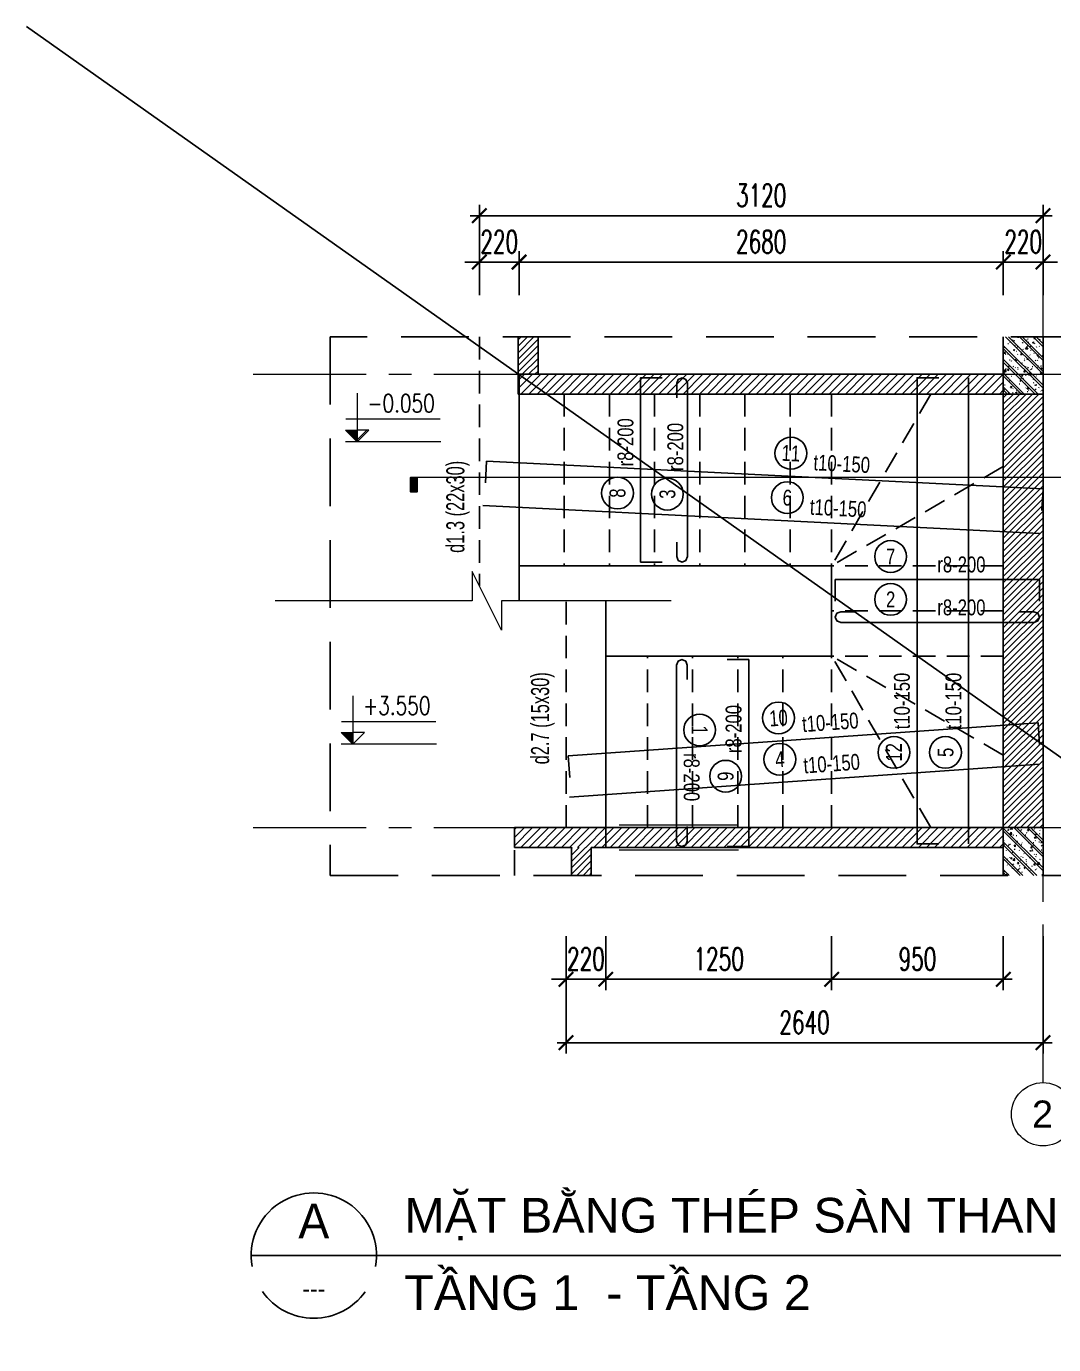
# Model space of a CAD drawing. Header units: millimetres. Extents: x -529861 to -223882, y -171969 to 61504.
# Drawn here: x -472310 to -466624, y -108252 to -100954 of the extents above; entities that cross this region are included whole.
import ezdxf
from ezdxf.enums import TextEntityAlignment as Align

# ---------------------------------------------------------------- set-up
doc = ezdxf.new("R2010")
doc.units = ezdxf.units.MM
doc.header["$LTSCALE"] = 5000
doc.linetypes.add('CENTER', pattern=[2, 1.25, -0.25, 0.25, -0.25])
doc.linetypes.add('HIDDEN', pattern=[0.375, 0.25, -0.125])
doc.layers.get('Defpoints').update_dxf_attribs({"color": 143})
for name, color, linetype, lineweight in [('06- General text', 2, 'Continuous', 25), ('07- Hidden', 8, 'HIDDEN', 15), ('08- Note', 6, 'Continuous', 25), ('A-FLOR', 7, 'Continuous', 9), ('A-WALL-PATT-1', 8, 'Continuous', 5), ('A-WALL-PROJECTION', 7, 'Continuous', 9), ('I-FURN', 9, 'Continuous', 9), ('kata_grid', 8, 'CENTER', 5), ('kata_text', 7, 'Continuous', 30), ('S-COLS-CUT', 1, 'Continuous', 25), ('S-COLS-PROJECTION', 7, 'Continuous', 9), ('S-COLS-PROJECTION-1', 7, 'Continuous', 25), ('S-COLS-PROJECTION-2', 7, 'Continuous', 5), ('S-dims', 8, 'Continuous', 18), ('S-GRID-IDEN', 7, 'Continuous', 9), ('S-hatch', 8, 'Continuous', 5), ('S-TEXT35', 3, 'Continuous', 30)]:
    doc.layers.add(name, color=color, linetype=linetype, lineweight=lineweight)
for name, color, linetype in [('KCS_BORDER', 3, 'Continuous'), ('KCS_HIDDEN', 8, 'HIDDEN'), ('KCS_SOTHEP_CIRCLE', 1, 'Continuous'), ('KCS_SOTHEP_TEXT', 2, 'Continuous'), ('KCS_STEEL_BOTTOM', 4, 'Continuous'), ('KCS_STEEL_TOP', 4, 'HIDDEN'), ('KCS_TEXT', 2, 'Continuous')]:
    doc.layers.add(name, color=color, linetype=linetype)
doc.layers.add('KCS_Plotter', color=11, linetype='Continuous', plot=False)
doc.styles.add('.VnArialH', font='')
doc.styles.add('Arial_1', font='arial.ttf', dxfattribs={"height": 299.9999999999997})
doc.styles.add('Brief text', font='')
doc.styles.add('General text 1', font='')
doc.styles.add('KCS_SMTEXT', font='arial.ttf', dxfattribs={"width": 0.7})
doc.styles.add('VNAVANTH', font='')
doc.styles.add('vnsimpli', font='vnsimli.shx', dxfattribs={"width": 0.65})
doc.styles.get('.VnArialH').set_extended_font_data('.VnArialH')
doc.styles.get('Brief text').set_extended_font_data('.VnHelvetInsH', bold=True)
doc.styles.get('General text 1').set_extended_font_data('.VnAvantH')
doc.styles.get('VNAVANTH').set_extended_font_data('.VnAvantH')
doc.dimstyles.new('KCS_DIM75', dxfattribs={"dimscale": 75, "dimtxt": 2.5, "dimasz": 1.6, "dimexe": 1.2, "dimexo": 0, "dimgap": 1, "dimtad": 1, "dimdec": 0, "dimzin": 0, "dimdsep": 46, "dimtxsty": 'vnsimpli', "dimblk": 'ARCHTICK', "dimcen": 0, "dimdle": 1, "dimclrd": 256, "dimclre": 256, "dimclrt": 2, "dimadec": 0, "dimazin": 0, "dimtfac": 1, "dimtdec": 0, "dimtix": 1, "dimtmove": 2, "dimatfit": 3, "dimfxl": 1, "dimtolj": 1, "dimtzin": 0, "dimarcsym": 0})
pattern_1 = [(49.99999999999999, (-473292.7442574824, -110849.7723176599), (91.09195147578043, -7.969221375646697), [9.525, -104.775]), (355, (-473292.7442574824, -110849.7723176599), (-17.62121374889389, 95.52830400994144), [7.62, -83.82]), (100.451, (-473285.1532574823, -110850.4363176599), (73.47134153026373, 87.55785220494701), [8.095, -89.045]), (46.184, (-473292.7442574824, -110824.3723176599), (135.5397932398846, -21.02127630495661), [14.287, -157.162]), (96.63599999999998, (-473281.4492574823, -110826.1243176599), (118.7016924216401, 123.7141610699371), [12.14299999999999, -133.5679999999999]), (351.184, (-473292.7442574824, -110824.3723176599), (118.7028736306755, 123.7129763922115), [11.43, -125.73]), (21, (-473280.0442574824, -110830.7223176599), (75.80726073371687, -51.132292468168), [9.525, -104.775]), (226, (-473280.0442574824, -110830.7223176599), (85.3288247933864, -46.42365453494118), [7.619999999999995, -83.81999999999991]), (71.45100000000001, (-473273.7272574824, -110834.9833176599), (106.7083722894031, 40.96020986696917), [8.095, -89.045]), (67.5, (-473292.7442574824, -110849.7723176599), (-19.80148593597291, 37.38550253410361), [3.353, -79.45100000000001, 3.353, -81.737, -84.137]), (67.5, (-473292.7442574824, -110849.7723176599), (-19.80148593597291, 37.38550253410361), [-167.894, 3.353, -80.785]), (4.500000000000004, (-473292.7442574824, -110849.7723176599), (35.98545979495621, 48.27319679020222), [3.353, -45.161, 3.353, -77.546, -32.067]), (4.500000000000004, (-473292.7442574824, -110849.7723176599), (35.98545979495621, 48.27319679020222), [-129.413, 3.353, -28.715]), (327.5, (-473321.0652574823, -110849.7723176599), (67.79551250327904, -2.864034639758398), [3.353, -28.397, 3.353, -95.70700000000001, -131.445]), (327.5, (-473321.0652574823, -110849.7723176599), (67.79551250327904, -2.864034639758398), [-130.81, 3.353, -128.092]), (317.5, (-473333.7652574823, -110849.7723176599), (74.06478103264547, 12.71374927337645), [3.353, -37.922, 3.353, -62.433, -93.345]), (317.5, (-473333.7652574823, -110849.7723176599), (74.06478103264547, 12.71374927337645), [-107.061, 3.353, -89.992]), (315, (-473292.7442574824, -110849.7723176599), (38.16608851454391, 38.16608851454391), []), (315, (-473292.7442574824, -110834.2153176599), (38.16608851454391, 38.16608851454391), [])]
pattern_2 = [(45, (-473292.7442574824, -110849.7723176599), (-17.67766952966369, 17.67766952966369), [])]

# ---------------------------------------------------------------- blocks, each defined once
blk = doc.blocks.new('HBH_STR_COLUMN_REC - 220x400mm-1577201-MB CHI TIẾT THANG TẦNG 1')
at = {"layer": 'S-COLS-CUT'}
for p, q in [((-110.0000000000001, -199.9999999999999), (-110.0000000000001, 116.520266634329)), ((109.9999999999998, 116.520266634329), (109.9999999999998, -199.9999999999999)), ((109.9999999999998, -199.9999999999999), (-110.0000000000001, -199.9999999999999))]:
    blk.add_line(p, q, dxfattribs=at)
blk = doc.blocks.new('HBH_STR_COLUMN_REC - 220x400mm-1287819-MB CHI TIẾT THANG TẦNG 1')
at = {"layer": 'S-COLS-CUT'}
for p, q in [((-110.0000000000001, 200), (109.9999999999998, 200)), ((-110.0000000000001, -64.1890831467789), (-110.0000000000001, 200)), ((109.9999999999998, 200), (109.9999999999998, -64.1890831467789))]:
    blk.add_line(p, q, dxfattribs=at)
blk = doc.blocks.new('KE TV - KE TV-871195-MB CHI TIẾT THANG TẦNG 1')
at = {"layer": 'I-FURN'}
for p, q in [((-1145, -300.0000000000022), (-1005.810916853211, -300.0000000000022)), ((-1145, -300.0000000000022), (-1005.810916853211, -300.0000000000022)), ((-1005.810916853211, -300.0000000000022), (-1145, -300.0000000000022))]:
    blk.add_line(p, q, dxfattribs=at)
blk = doc.blocks.new('Grid - CIRCLE 3_5mm-333445-MB CHI TIẾT THANG TẦNG 1')
at = {"layer": 'S-GRID-IDEN'}
blk.add_circle((0, 0), 3.500000000000003, dxfattribs=at)
blk = doc.blocks.new('kata_block_CT')
at = {"layer": 'S-dims', "linetype": 'ByBlock', "ltscale": 1500}
blk.add_hatch(color=256, dxfattribs=at).paths.add_polyline_path([(-1.818989403545856e-12, 1.596954857557193), (-1.612010908635057, 1.596954857557193), (-1.818989403545856e-12, -4.547473508864641e-13)])
h = blk.add_hatch(dxfattribs=at)
h.set_pattern_fill('ANSI31', color=256, scale=1.406250541793835, style=0)
h.set_pattern_definition([(45.00000000000001, (-1.818989403545856e-12, 5.002220859751105e-12), (-3.157122508925225, 3.157122508925225), [])])
h.paths.add_polyline_path([(-1.818989403545856e-12, 1.596954857557193), (-1.818989403545856e-12, -4.547473508864641e-13), (1.612010908922457, 1.596954857557193)])
for p, q in [((-1.592704896860596, 3.140833880479022), (11.46947077315235, 3.140833880479022)), ((11.56125648125999, 5.002220859751105e-12), (-1.638695725139769, 5.002220859751105e-12))]:
    blk.add_line(p, q, dxfattribs=at)
for points in [[(-1.818989403545856e-12, 6.694950748643805), (-1.818989403545856e-12, -4.547473508864641e-13)], [(-1.818989403545856e-12, -4.547473508864641e-13), (-1.612010908635057, 1.596954857557193), (-1.818989403545856e-12, 1.596954857557193)], [(-1.818989403545856e-12, -4.547473508864641e-13), (1.612010908922457, 1.596954857557193), (-1.818989403545856e-12, 1.596954857557193)]]:
    blk.add_lwpolyline(points, dxfattribs=at)
at = {"layer": 'S-dims', "color": 3, "style": 'vnsimpli', "width": 0.75}
blk.add_attdef('CT', (1.409564409344966, 4.068271311703484), '', height=2.5, dxfattribs=at)
blk = doc.blocks.new('_ArchTick')
at = {"color": 0, "linetype": 'ByBlock', "const_width": 0.15}
blk.add_lwpolyline([(-0.5, -0.5), (0.5, 0.5)], dxfattribs=at)
blk = doc.blocks.new('*D1327')
at = {"layer": 'Defpoints', "color": 0, "linetype": 'ByBlock', "ltscale": 1500, "transparency": 16777216}
for p in [(-469322.7442647686, -105990.3773070961), (-469102.7442647686, -105990.3773070961), (-469102.7442647686, -106229.4716810093)]:
    blk.add_point(p, dxfattribs=at)
at = {"layer": 'S-dims', "linetype": 'ByBlock', "lineweight": -2, "ltscale": 1500, "transparency": 16777216}
for p, q in [((-469322.7442647686, -105990.3773070961), (-469322.7442647686, -106289.4716810093)), ((-469102.7442647686, -105990.3773070961), (-469102.7442647686, -106289.4716810093)), ((-469322.7442647686, -106229.4716810093), (-469402.7442647686, -106229.4716810093)), ((-469322.7442647686, -106229.4716810093), (-469102.7442647686, -106229.4716810093)), ((-469102.7442647686, -106229.4716810093), (-469022.7442647686, -106229.4716810093))]:
    blk.add_line(p, q, dxfattribs=at)
at = {"layer": 'S-dims', "linetype": 'ByBlock', "lineweight": -2, "ltscale": 1500, "transparency": 16777216, "xscale": 80, "yscale": 80, "zscale": 80}
blk.add_blockref('_ArchTick', (-469322.7442647686, -106229.4716810093), dxfattribs=at)
at = {"layer": 'S-dims', "linetype": 'ByBlock', "lineweight": -2, "ltscale": 1500, "transparency": 16777216, "xscale": 80, "yscale": 80, "zscale": 80, "rotation": 180}
blk.add_blockref('_ArchTick', (-469102.7442647686, -106229.4716810093), dxfattribs=at)
at = {"layer": 'S-dims', "color": 2, "linetype": 'ByBlock', "ltscale": 1500, "transparency": 16777216, "insert": (-469212.7442647686, -106116.9716810093), "char_height": 125, "attachment_point": 5, "style": 'vnsimpli'}
blk.add_mtext('\\A1;220', dxfattribs=at)
blk = doc.blocks.new('*D1328')
at = {"layer": 'Defpoints', "color": 0, "linetype": 'ByBlock', "ltscale": 1500, "transparency": 16777216}
for p in [(-469102.7442647686, -105990.3773070961), (-467852.7442647686, -105990.3773070961), (-467852.7442647686, -106229.4716810093)]:
    blk.add_point(p, dxfattribs=at)
at = {"layer": 'S-dims', "linetype": 'ByBlock', "lineweight": -2, "ltscale": 1500, "transparency": 16777216}
for p, q in [((-469102.7442647686, -105990.3773070961), (-469102.7442647686, -106289.4716810093)), ((-467852.7442647686, -105990.3773070961), (-467852.7442647686, -106289.4716810093)), ((-469152.7442647686, -106229.4716810093), (-467802.7442647686, -106229.4716810093))]:
    blk.add_line(p, q, dxfattribs=at)
at = {"layer": 'S-dims', "linetype": 'ByBlock', "lineweight": -2, "ltscale": 1500, "transparency": 16777216, "xscale": 80, "yscale": 80, "zscale": 80, "rotation": 180}
blk.add_blockref('_ArchTick', (-469102.7442647686, -106229.4716810093), dxfattribs=at)
at = {"layer": 'S-dims', "linetype": 'ByBlock', "lineweight": -2, "ltscale": 1500, "transparency": 16777216, "xscale": 80, "yscale": 80, "zscale": 80}
blk.add_blockref('_ArchTick', (-467852.7442647686, -106229.4716810093), dxfattribs=at)
at = {"layer": 'S-dims', "color": 2, "linetype": 'ByBlock', "ltscale": 1500, "transparency": 16777216, "insert": (-468477.7442647686, -106116.9716810093), "char_height": 125, "attachment_point": 5, "style": 'vnsimpli'}
blk.add_mtext('\\A1;1250', dxfattribs=at)
blk = doc.blocks.new('*D1329')
at = {"layer": 'Defpoints', "color": 0, "linetype": 'ByBlock', "ltscale": 1500, "transparency": 16777216}
for p in [(-467852.7442647686, -105990.3773070961), (-466902.7442647684, -105990.3773070961), (-466902.7442647684, -106229.4716810093)]:
    blk.add_point(p, dxfattribs=at)
at = {"layer": 'S-dims', "linetype": 'ByBlock', "lineweight": -2, "ltscale": 1500, "transparency": 16777216}
for p, q in [((-467852.7442647686, -105990.3773070961), (-467852.7442647686, -106289.4716810093)), ((-466902.7442647684, -105990.3773070961), (-466902.7442647684, -106289.4716810093)), ((-467902.7442647686, -106229.4716810093), (-466852.7442647684, -106229.4716810093))]:
    blk.add_line(p, q, dxfattribs=at)
at = {"layer": 'S-dims', "linetype": 'ByBlock', "lineweight": -2, "ltscale": 1500, "transparency": 16777216, "xscale": 80, "yscale": 80, "zscale": 80, "rotation": 180}
blk.add_blockref('_ArchTick', (-467852.7442647686, -106229.4716810093), dxfattribs=at)
at = {"layer": 'S-dims', "linetype": 'ByBlock', "lineweight": -2, "ltscale": 1500, "transparency": 16777216, "xscale": 80, "yscale": 80, "zscale": 80}
blk.add_blockref('_ArchTick', (-466902.7442647684, -106229.4716810093), dxfattribs=at)
at = {"layer": 'S-dims', "color": 2, "linetype": 'ByBlock', "ltscale": 1500, "transparency": 16777216, "insert": (-467377.7442647684, -106116.9716810093), "char_height": 125, "attachment_point": 5, "style": 'vnsimpli'}
blk.add_mtext('\\A1;950', dxfattribs=at)
blk = doc.blocks.new('*D1330')
at = {"layer": 'Defpoints', "color": 0, "linetype": 'ByBlock', "ltscale": 1500, "transparency": 16777216}
for p in [(-469322.7442647686, -105990.3773070961), (-466682.7442647683, -105990.3773070961), (-469322.7442647686, -106580.4837858085)]:
    blk.add_point(p, dxfattribs=at)
at = {"layer": 'S-dims', "linetype": 'ByBlock', "lineweight": -2, "ltscale": 1500, "transparency": 16777216}
for p, q in [((-469322.7442647686, -105990.3773070961), (-469322.7442647686, -106640.4837858085)), ((-466682.7442647683, -105990.3773070961), (-466682.7442647683, -106640.4837858085)), ((-466632.7442647683, -106580.4837858085), (-469372.7442647686, -106580.4837858085))]:
    blk.add_line(p, q, dxfattribs=at)
at = {"layer": 'S-dims', "linetype": 'ByBlock', "lineweight": -2, "ltscale": 1500, "transparency": 16777216, "xscale": 80, "yscale": 80, "zscale": 80, "rotation": 180}
blk.add_blockref('_ArchTick', (-469322.7442647686, -106580.4837858085), dxfattribs=at)
at = {"layer": 'S-dims', "linetype": 'ByBlock', "lineweight": -2, "ltscale": 1500, "transparency": 16777216, "xscale": 80, "yscale": 80, "zscale": 80}
blk.add_blockref('_ArchTick', (-466682.7442647683, -106580.4837858085), dxfattribs=at)
at = {"layer": 'S-dims', "color": 2, "linetype": 'ByBlock', "ltscale": 1500, "transparency": 16777216, "insert": (-468002.7442647684, -106467.9837858085), "char_height": 125, "attachment_point": 5, "style": 'vnsimpli'}
blk.add_mtext('\\A1;2640', dxfattribs=at)
blk = doc.blocks.new('*D1331')
at = {"layer": 'Defpoints', "color": 0, "linetype": 'ByBlock', "ltscale": 1500, "transparency": 16777216}
for p in [(-469582.7442647686, -102258.973542521), (-469802.7442647686, -102442.254448815), (-469582.7442647686, -102442.254448815)]:
    blk.add_point(p, dxfattribs=at)
at = {"layer": 'S-dims', "linetype": 'ByBlock', "lineweight": -2, "ltscale": 1500, "transparency": 16777216}
for p, q in [((-469802.7442647686, -102442.254448815), (-469802.7442647686, -102198.973542521)), ((-469582.7442647686, -102442.254448815), (-469582.7442647686, -102198.973542521)), ((-469802.7442647686, -102258.973542521), (-469882.7442647686, -102258.973542521)), ((-469802.7442647686, -102258.973542521), (-469582.7442647686, -102258.973542521)), ((-469582.7442647686, -102258.973542521), (-469502.7442647686, -102258.973542521))]:
    blk.add_line(p, q, dxfattribs=at)
at = {"layer": 'S-dims', "linetype": 'ByBlock', "lineweight": -2, "ltscale": 1500, "transparency": 16777216, "xscale": 80, "yscale": 80, "zscale": 80}
blk.add_blockref('_ArchTick', (-469802.7442647686, -102258.973542521), dxfattribs=at)
at = {"layer": 'S-dims', "linetype": 'ByBlock', "lineweight": -2, "ltscale": 1500, "transparency": 16777216, "xscale": 80, "yscale": 80, "zscale": 80, "rotation": 180}
blk.add_blockref('_ArchTick', (-469582.7442647686, -102258.973542521), dxfattribs=at)
at = {"layer": 'S-dims', "color": 2, "linetype": 'ByBlock', "ltscale": 1500, "transparency": 16777216, "insert": (-469692.7442647686, -102146.473542521), "char_height": 125, "attachment_point": 5, "style": 'vnsimpli'}
blk.add_mtext('\\A1;220', dxfattribs=at)
blk = doc.blocks.new('*D1332')
at = {"layer": 'Defpoints', "color": 0, "linetype": 'ByBlock', "ltscale": 1500, "transparency": 16777216}
for p in [(-466902.7442647683, -102258.973542521), (-469582.7442647686, -102442.254448815), (-466902.7442647683, -102442.254448815)]:
    blk.add_point(p, dxfattribs=at)
at = {"layer": 'S-dims', "linetype": 'ByBlock', "lineweight": -2, "ltscale": 1500, "transparency": 16777216}
for p, q in [((-469582.7442647686, -102442.254448815), (-469582.7442647686, -102198.973542521)), ((-466902.7442647683, -102442.254448815), (-466902.7442647683, -102198.973542521)), ((-469632.7442647686, -102258.973542521), (-466852.7442647683, -102258.973542521))]:
    blk.add_line(p, q, dxfattribs=at)
at = {"layer": 'S-dims', "linetype": 'ByBlock', "lineweight": -2, "ltscale": 1500, "transparency": 16777216, "xscale": 80, "yscale": 80, "zscale": 80, "rotation": 180}
blk.add_blockref('_ArchTick', (-469582.7442647686, -102258.973542521), dxfattribs=at)
at = {"layer": 'S-dims', "linetype": 'ByBlock', "lineweight": -2, "ltscale": 1500, "transparency": 16777216, "xscale": 80, "yscale": 80, "zscale": 80}
blk.add_blockref('_ArchTick', (-466902.7442647683, -102258.973542521), dxfattribs=at)
at = {"layer": 'S-dims', "color": 2, "linetype": 'ByBlock', "ltscale": 1500, "transparency": 16777216, "insert": (-468242.7442647684, -102146.473542521), "char_height": 125, "attachment_point": 5, "style": 'vnsimpli'}
blk.add_mtext('\\A1;2680', dxfattribs=at)
blk = doc.blocks.new('*D1333')
at = {"layer": 'Defpoints', "color": 0, "linetype": 'ByBlock', "ltscale": 1500, "transparency": 16777216}
for p in [(-466682.7442647686, -102258.973542521), (-466902.7442647683, -102442.254448815), (-466682.7442647686, -102442.254448815)]:
    blk.add_point(p, dxfattribs=at)
at = {"layer": 'S-dims', "linetype": 'ByBlock', "lineweight": -2, "ltscale": 1500, "transparency": 16777216}
for p, q in [((-466902.7442647683, -102442.254448815), (-466902.7442647683, -102198.973542521)), ((-466682.7442647686, -102442.254448815), (-466682.7442647686, -102198.973542521)), ((-466902.7442647683, -102258.973542521), (-466982.7442647683, -102258.973542521)), ((-466902.7442647683, -102258.973542521), (-466682.7442647686, -102258.973542521)), ((-466682.7442647686, -102258.973542521), (-466602.7442647686, -102258.973542521))]:
    blk.add_line(p, q, dxfattribs=at)
at = {"layer": 'S-dims', "linetype": 'ByBlock', "lineweight": -2, "ltscale": 1500, "transparency": 16777216, "xscale": 80, "yscale": 80, "zscale": 80}
blk.add_blockref('_ArchTick', (-466902.7442647683, -102258.973542521), dxfattribs=at)
at = {"layer": 'S-dims', "linetype": 'ByBlock', "lineweight": -2, "ltscale": 1500, "transparency": 16777216, "xscale": 80, "yscale": 80, "zscale": 80, "rotation": 180}
blk.add_blockref('_ArchTick', (-466682.7442647686, -102258.973542521), dxfattribs=at)
at = {"layer": 'S-dims', "color": 2, "linetype": 'ByBlock', "ltscale": 1500, "transparency": 16777216, "insert": (-466792.7442647684, -102146.473542521), "char_height": 125, "attachment_point": 5, "style": 'vnsimpli'}
blk.add_mtext('\\A1;220', dxfattribs=at)
blk = doc.blocks.new('*D1334')
at = {"layer": 'Defpoints', "color": 0, "linetype": 'ByBlock', "ltscale": 1500, "transparency": 16777216}
for p in [(-469802.7442647686, -102002.2706167119), (-469802.7442647686, -102442.254448815), (-466682.7442647683, -102442.254448815)]:
    blk.add_point(p, dxfattribs=at)
at = {"layer": 'S-dims', "linetype": 'ByBlock', "lineweight": -2, "ltscale": 1500, "transparency": 16777216}
for p, q in [((-469802.7442647686, -102442.254448815), (-469802.7442647686, -101942.2706167119)), ((-466682.7442647683, -102442.254448815), (-466682.7442647683, -101942.2706167119)), ((-466632.7442647683, -102002.2706167119), (-469852.7442647686, -102002.2706167119))]:
    blk.add_line(p, q, dxfattribs=at)
at = {"layer": 'S-dims', "linetype": 'ByBlock', "lineweight": -2, "ltscale": 1500, "transparency": 16777216, "xscale": 80, "yscale": 80, "zscale": 80, "rotation": 180}
blk.add_blockref('_ArchTick', (-469802.7442647686, -102002.2706167119), dxfattribs=at)
at = {"layer": 'S-dims', "linetype": 'ByBlock', "lineweight": -2, "ltscale": 1500, "transparency": 16777216, "xscale": 80, "yscale": 80, "zscale": 80}
blk.add_blockref('_ArchTick', (-466682.7442647683, -102002.2706167119), dxfattribs=at)
at = {"layer": 'S-dims', "color": 2, "linetype": 'ByBlock', "ltscale": 1500, "transparency": 16777216, "insert": (-468242.7442647684, -101889.7706167119), "char_height": 125, "attachment_point": 5, "style": 'vnsimpli'}
blk.add_mtext('\\A1;3120', dxfattribs=at)
blk = doc.blocks.new('*U1335')
blk.add_line((1.00364818687926, 0.0041041847255062), (135.108854791882, -1.969850392908226e-12))
for major_axis, ratio, start_param, end_param in [((9.036144578272506, 0.003305663733417841), 0.9999999985452653, -0.1766373959880079, 3.316766794115412), ((-9.036143618278757, 0.005317582842727809), 0.9999999985453222, 0.6128268266196271, 2.529211183375953)]:
    blk.add_ellipse((10.0397933595124, 0.003672959700233425), major_axis=major_axis, ratio=ratio, start_param=start_param, end_param=end_param)
at = {"layer": 'S-TEXT35', "style": 'VNAVANTH'}
for tag, p in [('VIET_NAME', (21.6372146121098, 3.328628873367961)), ('ENGLISH_NAME', (21.6372146121098, -7.828627578268879))]:
    blk.add_attdef(tag, p, '', height=5, dxfattribs=at)
for tag, height, p in [('VIEW-NUMBER', 5, (10.04016064258418, 1.499999999999151)), ('SHEET_NUMBER', 2.5, (10.03648768282664, -5.000000000000849))]:
    blk.add_attdef(tag, text='', height=height, dxfattribs=at).set_placement(p, align=Align.CENTER)
blk = doc.blocks.new('*U1360')
at = {"layer": '08- Note'}
h = blk.add_hatch(color=256, dxfattribs=at)
h.paths.add_polyline_path([(2.069255059081114e-10, -8.485281374530594), (-4.242640686907175, -4.242640687397182, 0.1989123673796904), (2.145237846840671e-10, -6.000000000290134, 0.1989123673796165), (4.242640687342043, -4.242640687415355)])
h.paths.add_polyline_path([(-8.48528137403094, -2.546739777511745e-10), (-5.999999999780816, -2.599985197726982e-10, 0.1989123673800045), (-4.242640686907744, -4.242640687397182)])
h.paths.add_polyline_path([(4.242640687342043, -4.242640687415355, 0.1989123673800453), (6.000000000235565, -2.856983012910232e-10), (8.48528137448455, -2.921597116897628e-10)])
blk.add_hatch(color=256, dxfattribs=at).paths.add_polyline_path([(143.7938012614756, -2.90776294093187e-10), (144.8674255532544, -2.907743378140759e-10), (144.8674255532544, -2.400000000322201), (143.7938012614755, -2.400000000322203)])
at = {"ltscale": 500}
blk.add_line((6.000000000240113, -2.182677956673897e-10), (144.8674255532544, -2.180147616722425e-10), dxfattribs=at)
at = {"layer": '08- Note'}
blk.add_line((-6.000000000021828, 0), (6.000000000021828, 0), dxfattribs=at)
blk.add_lwpolyline([(-5.999999999780816, -2.599985197726982e-10), (-8.485281374030372, -2.546739777511745e-10), (2.069255059081114e-10, -8.48528137453173), (8.485281374485119, -2.910228433125466e-10), (6.000000000235565, -2.856983012910232e-10)], dxfattribs=at)
blk.add_lwpolyline([(143.7938012614756, -2.90776294093187e-10), (144.8674255532544, -2.907743378140759e-10), (144.8674255532544, -2.400000000322201), (143.7938012614755, -2.400000000322203)], close=True, dxfattribs=at)
blk.add_circle((0, 0), 6.000000000008123, dxfattribs=at)
at = {"layer": '06- General text', "style": 'Brief text', "width": 0.8}
blk.add_attdef('VIEW-NUMBER', text='', height=4, dxfattribs=at).set_placement((0, 0), align=Align.BOTTOM_CENTER)
at = {"layer": '06- General text', "style": 'General text 1', "width": 0.8}
blk.add_attdef('SHEET-NUMBER', text='', height=2.5, dxfattribs=at).set_placement((0, -0.8735977943960904), align=Align.TOP_CENTER)

msp = doc.modelspace()

# ---------------------------------------------------------------- hatches: boundary and pattern name
at = {"layer": 'A-WALL-PATT-1'}
h = msp.add_hatch(dxfattribs=at)
h.set_pattern_fill('FP_2', color=256, style=0, pattern_type=2)
h.set_pattern_definition(pattern_2)
h.paths.add_polyline_path([(-469477.7442647686, -102879.7724377525), (-469477.7442647686, -102673.2521711182), (-469587.7442647686, -102673.2521711182), (-469587.7442647686, -102879.7724377525)])
h = msp.add_hatch(dxfattribs=at)
h.set_pattern_fill('FP_2', color=256, style=0, pattern_type=2)
h.set_pattern_definition(pattern_2)
h.paths.add_polyline_path([(-466682.7442647686, -105389.7724377525), (-466682.7442647686, -102989.7724377525), (-466902.7442647685, -102989.7724377526), (-466902.7442647683, -105389.7724377526)])
h = msp.add_hatch(dxfattribs=at)
h.set_pattern_fill('FP_2', color=256, style=0, pattern_type=2)
h.set_pattern_definition(pattern_2)
h.paths.add_polyline_path([(-469189.7671104859, -105653.9615208993), (-469183.0811719942, -105653.9615208993), (-469183.0811719942, -105499.7724377525), (-469293.0811719942, -105499.7724377525), (-469293.0811719942, -105653.9615208993)])
at = {"layer": 'S-COLS-PROJECTION-2'}
h = msp.add_hatch(dxfattribs=at)
h.set_pattern_fill('FP_1', color=256, style=0, pattern_type=2)
h.set_pattern_definition(pattern_1)
h.paths.add_polyline_path([(-466682.7442647683, -102989.7724377525), (-466682.7442647683, -102673.2521711182), (-466902.7442647683, -102673.2521711182), (-466902.7442647683, -102989.7724377525)])
h = msp.add_hatch(dxfattribs=at)
h.set_pattern_fill('FP_1', color=256, style=0, pattern_type=2)
h.set_pattern_definition(pattern_1)
h.paths.add_polyline_path([(-466847.0686315097, -105653.9615208993), (-466682.7442647683, -105653.9615208993), (-466682.7442647683, -105389.7724377525), (-466902.7442647683, -105389.7724377525), (-466902.7442647683, -105653.9615208993), (-466854.6607633177, -105653.9615208993)])
at = {"layer": 'S-hatch', "linetype": 'ByBlock', "ltscale": 1500, "transparency": 33554687}
h = msp.add_hatch(dxfattribs=at)
h.set_pattern_fill('ANSI31', color=256, scale=10)
h.set_pattern_definition([(45, (0, 27713.17458381108), (-22.45064030267288, 22.45064030267288), [])])
h.paths.add_polyline_path([(-466902.7442647686, -102879.7724377526), (-469587.7442647686, -102879.7724377526), (-469587.7442647686, -102989.7724377526), (-466902.7442647686, -102989.7724377526)])
h = msp.add_hatch(dxfattribs=at)
h.set_pattern_fill('ANSI31', color=256, scale=10)
h.set_pattern_definition([(45, (0, 25203.17458381108), (-22.45064030267288, 22.45064030267288), [])])
h.paths.add_polyline_path([(-466902.7442647686, -105389.7724377526), (-469608.0811719942, -105389.7724377526), (-469608.0811719942, -105499.7724377525), (-466902.7442647686, -105499.7724377526)])

# ---------------------------------------------------------------- linework, layer by layer
at = {"layer": 'A-FLOR', "linetype": 'ByBlock', "ltscale": 1500}
for p, q in [((-469582.7442647686, -103939.7724377526), (-467852.7442647686, -103939.7724377526)), ((-467852.7442647686, -103939.7724377526), (-467852.7442647686, -104439.7724377525)), ((-467852.7442647686, -104439.7724377525), (-469102.7442647686, -104439.7724377525))]:
    msp.add_line(p, q, dxfattribs=at)
msp.add_lwpolyline([(-468741.1978716116, -104134.0380583438), (-469680.0288233653, -104134.0380583438), (-469680.0288233653, -104295.95916917), (-469841.9499341915, -103972.1169475176), (-469841.9499341915, -104134.0380583438), (-470932.7913866303, -104134.0380583438)], dxfattribs=at)
at = {"layer": 'A-WALL-PROJECTION'}
for p, q in [((-469028.0811719942, -105374.7724377525), (-468368.0811719942, -105374.7724377525)), ((-468368.0811719942, -105514.7724377525), (-469028.0811719942, -105514.7724377525))]:
    msp.add_line(p, q, dxfattribs=at)
at = {"layer": 'kata_grid', "ltscale": 0.1}
for p, q in [((-466682.7442647683, -106801.48862345), (-466682.7442647683, -102442.7778601144)), ((-471053.8881873147, -102879.7724377525), (-465590.7973422756, -102879.7724377526)), ((-471053.8881873147, -105389.7724377525), (-465590.7973422756, -105389.7724377526))]:
    msp.add_line(p, q, dxfattribs=at)
at = {"layer": 'KCS_BORDER', "linetype": 'ByBlock', "ltscale": 1500}
for p, q in [((-469587.7442647686, -102989.7724377525), (-469587.7442647686, -102673.2521711182)), ((-469477.7442647686, -102673.2521711182), (-469477.7442647686, -102879.7724377525)), ((-469587.7442647686, -102989.7724377525), (-466682.7442647686, -102989.7724377526)), ((-469582.7442647686, -102989.7724377525), (-469582.7442647686, -103939.7724377526)), ((-466682.7442647683, -105389.7724377526), (-466682.7442647683, -102989.7724377526)), ((-469582.7442647686, -103939.7724377526), (-469582.7442647686, -104134.0380583438)), ((-469102.7442647685, -104439.7724377526), (-469102.7442647685, -104134.0380583438)), ((-469608.0811719942, -105389.7724377525), (-469608.0811719942, -105499.7724377525)), ((-469073.0811719942, -105389.7724377525), (-469608.0811719942, -105389.7724377525)), ((-466902.7442647686, -105389.7724377526), (-469102.7442647686, -105389.7724377526)), ((-469293.0811719942, -105499.7724377525), (-469608.0811719942, -105499.7724377525)), ((-469293.0811719942, -105653.9615208993), (-469293.0811719942, -105499.7724377525)), ((-469183.0811719942, -105499.7724377525), (-469183.0811719942, -105653.9615208993)), ((-469073.0811719942, -105499.7724377525), (-469183.0811719942, -105499.7724377525))]:
    msp.add_line(p, q, dxfattribs=at)
msp.add_lwpolyline([(-469582.7442647686, -102989.7724377525), (-469582.7442647685, -102879.7724377526), (-466902.7442647686, -102879.7724377526), (-466902.7442647686, -102989.7724377526), (-466902.7442647683, -102989.7724377526), (-466902.7442647684, -105389.7724377526), (-466902.7442647686, -105389.7724377526), (-466902.7442647686, -105499.7724377526), (-469102.7442647686, -105499.7724377526), (-469102.7442647686, -105389.7724377525), (-469102.7442647685, -104439.7724377526), (-467852.7442647686, -104439.7724377525), (-467852.7442647686, -103939.7724377526), (-469582.7442647686, -103939.7724377526)], dxfattribs=at)
at = {"layer": 'KCS_HIDDEN', "ltscale": 0.1}
for p, q in [((-469802.7442647686, -102673.2521711182), (-469802.7442647686, -104050.5282863635)), ((-469332.7442647686, -102989.7724377525), (-469332.7442647686, -103939.7724377526)), ((-469082.7442647686, -102989.7724377525), (-469082.7442647686, -103939.7724377526)), ((-468832.7442647686, -102989.7724377525), (-468832.7442647686, -103939.7724377526)), ((-468582.7442647686, -102989.7724377525), (-468582.7442647686, -103939.7724377526)), ((-468332.7442647685, -102989.7724377525), (-468332.7442647685, -103939.7724377526)), ((-468082.7442647686, -102989.7724377525), (-468082.7442647686, -103939.7724377525)), ((-467304.2615090384, -102989.7724377526), (-467852.7442647686, -103939.7724377526)), ((-467852.7442647686, -102989.7724377525), (-467852.7442647686, -103939.7724377526)), ((-466902.7442647686, -103391.2896820224), (-467852.7442647686, -103939.7724377526)), ((-466902.7442647686, -103939.7724377526), (-467852.7442647686, -103939.7724377526)), ((-469322.7442647686, -105389.7724377525), (-469322.7442647686, -104134.0380583438)), ((-466902.7442647686, -104189.7724377526), (-467852.7442647686, -104189.7724377526)), ((-468872.7442647686, -105389.7724377525), (-468872.7442647686, -104439.7724377525)), ((-468622.7442647686, -105389.7724377525), (-468622.7442647686, -104439.7724377525)), ((-468372.7442647686, -105389.7724377525), (-468372.7442647686, -104439.7724377525)), ((-468122.7442647686, -105389.7724377525), (-468122.7442647686, -104439.7724377525)), ((-467852.7442647686, -105389.7724377525), (-467852.7442647686, -104439.7724377525)), ((-467304.2615090384, -105389.7724377526), (-467852.7442647686, -104439.7724377526)), ((-466902.7442647686, -104988.2551934827), (-467852.7442647686, -104439.7724377526)), ((-466902.7442647686, -104439.7724377526), (-467852.7442647686, -104439.7724377525))]:
    msp.add_line(p, q, dxfattribs=at)
at = {"layer": 'KCS_HIDDEN', "ltscale": 0.3}
msp.add_lwpolyline([(-470627.4732289882, -105653.9615208993), (-466485.4962580792, -105653.9615208993), (-466485.4962580792, -102673.2521711182), (-470627.4732289882, -102673.2521711182)], close=True, dxfattribs=at)
at = {"layer": 'KCS_Plotter', "linetype": 'ByBlock', "ltscale": 1500}
msp.add_line((-472309.8424399405, -100954.1645892626), (-451706.4799399405, -115523.6847344618), dxfattribs=at)
at = {"layer": 'KCS_SOTHEP_CIRCLE', "linetype": 'ByBlock', "ltscale": 1500}
for centre in [(-468078.351984849, -103317.0883096114), (-469038.1155396648, -103537.7724377529), (-468762.0568613476, -103543.5581810843), (-468098.255044351, -103563.0610756583), (-467526.2296900667, -103889.0301812576), (-467526.2296900657, -104126.5139224969), (-468146.9967674521, -104782.7540662677), (-468583.523045088, -104849.2724377529), (-468139.442678193, -105011.4874666141), (-467508.1147803988, -104973.1356883872), (-467222.7263554435, -104973.1356883872), (-468439.523045088, -105105.2724377529)]:
    msp.add_circle(centre, 88, dxfattribs=at)
at = {"layer": 'KCS_STEEL_BOTTOM', "linetype": 'ByBlock', "ltscale": 1500}
for points in [[(-468710.1726926643, -103010.2261204751), (-468710.1726926643, -102930.2261204751), (-468701.5667074063, -102908.7938078787), (-468680.4039750217, -102899.7724377525), (-468659.1890696712, -102908.557532402), (-468650.4039750217, -102929.7724377525), (-468650.4039750218, -103889.7724377526), (-468659.1890696713, -103910.9873431031), (-468680.4039750218, -103919.7724377526), (-468701.5667074063, -103910.7510676264), (-468710.1726926644, -103889.31875503), (-468710.1726926644, -103809.31875503)], [(-467094.7263554439, -105479.7724377526), (-467094.7263554439, -102899.7724377526)], [(-469782.7690383479, -103607.2984158855), (-466702.7194911892, -103760.7445098484)], [(-467722.290582046, -104194.7452048539), (-467802.290582046, -104194.7452048539), (-467823.7228946424, -104203.3511901119), (-467832.7442647686, -104224.5139224964), (-467823.9591701191, -104245.728827847), (-467802.7442647686, -104254.5139224964), (-466732.7442647683, -104254.5139224964), (-466711.5293594178, -104245.728827847), (-466702.7442647683, -104224.5139224964), (-466711.7656348945, -104203.3511901119), (-466733.1979474908, -104194.7452048539), (-466813.1979474908, -104194.7452048539)], [(-468651.754327445, -104570.2261204751), (-468651.754327445, -104490.2261204751), (-468660.3603127031, -104468.7938078787), (-468681.5230450876, -104459.7724377525), (-468702.7379504381, -104468.557532402), (-468711.5230450876, -104489.7724377525), (-468711.5230450876, -105464.7724377525), (-468702.7379504381, -105485.9873431031), (-468681.5230450876, -105494.7724377525), (-468660.3603127031, -105485.7510676264), (-468651.754327445, -105464.31875503), (-468651.754327445, -105384.31875503)], [(-469302.793944918, -105221.9571596583), (-466702.6945846191, -105038.3491348975)]]:
    msp.add_lwpolyline(points, dxfattribs=at)
at = {"layer": 'KCS_STEEL_TOP', "linetype": 'ByBlock', "ltscale": 1500}
for points in [[(-468790.1155396648, -102899.7724377529), (-468910.1155396648, -102899.7724377529), (-468910.1155396648, -103919.7724377529), (-468790.1155396648, -103919.7724377529)], [(-467260.1147803988, -105479.772437753), (-467380.1147803988, -105479.7724377529), (-467380.1147803978, -102899.7724377529), (-467260.1147803978, -102899.772437753)], [(-469768.8368966968, -103481.1770083629), (-469762.8659788463, -103361.325649839), (-466682.8164316877, -103514.7717438018), (-466688.7873495382, -103634.6231023257)], [(-467832.744264769, -104137.0301812576), (-467832.744264769, -104017.0301812576), (-466702.744264768, -104017.0301812576), (-466702.744264768, -104137.0301812576)], [(-468431.523045088, -104459.7724377529), (-468311.523045088, -104459.7724377529), (-468311.523045088, -105494.7724377529), (-468431.523045088, -105494.7724377529)], [(-469301.8951906969, -105112.9256784156), (-469310.3480341775, -104993.2237593119), (-466710.2486738787, -104809.6157345515), (-466701.795830398, -104929.3176536551)]]:
    msp.add_lwpolyline(points, dxfattribs=at)
at = {"layer": 'S-COLS-CUT'}
for p, q in [((-466902.7442647683, -102673.2521711182), (-466902.7442647683, -102989.7724377526)), ((-466682.7442647683, -102989.7724377526), (-466682.7442647683, -102673.2521711182)), ((-466682.7442647683, -105653.9615208993), (-466682.7442647683, -105389.7724377526)), ((-466902.7442647683, -105514.7724377526), (-466902.7442647683, -105653.9615208993))]:
    msp.add_line(p, q, dxfattribs=at)
at = {"layer": 'S-COLS-PROJECTION'}
for p, q in [((-466902.7442647683, -102989.7724377526), (-466682.7442647683, -102989.7724377526)), ((-466902.7442647683, -105389.7724377526), (-466902.7442647683, -105514.7724377526)), ((-466682.7442647683, -105389.7724377526), (-466902.7442647683, -105389.7724377526))]:
    msp.add_line(p, q, dxfattribs=at)

# ---------------------------------------------------------------- block references
ref = msp.add_blockref('*U1335', (-471104.4815137434, -107759.2645797869), dxfattribs=dict(xscale=38.40000000000001, yscale=38.40000000000001, zscale=38.40000000000001))
ref.add_attrib('SHEET_NUMBER', '---', dxfattribs={"layer": 'S-TEXT35', "height": 96, "style": 'VNAVANTH'}).set_placement((-470718.9393450688, -107989.6645797869), align=Align.CENTER)
ref.add_attrib('ENGLISH_NAME', 'tÇng 1  - tÇng 2', (-470218.1971763943, -108059.8838787944), dxfattribs={"layer": 'S-TEXT35', "height": 192, "style": '.VnArialH'})
ref.add_attrib('VIET_NAME', 'MÆt b»ng thÐp sµn thang bé', (-470218.1971763944, -107631.445231049), dxfattribs={"layer": 'S-TEXT35', "height": 192, "style": '.VnArialH'})
ref.add_attrib('VIEW-NUMBER', 'a', dxfattribs={"layer": 'S-TEXT35', "height": 192, "style": 'VNAVANTH'}).set_placement((-470718.9393450688, -107663.2645797869), align=Align.CENTER)
at = {"layer": '07- Hidden'}
ref = msp.add_blockref('*U1360', (-465354.4549262885, -103451.1630875444), dxfattribs=dict(at, xscale=-33.33333333333333, yscale=33.33333333333333, zscale=33.33333333333333))
ref.add_attrib('VIEW-NUMBER', '1', dxfattribs={"layer": '06- General text', "height": 133.3333333333333, "style": 'Brief text', "width": 0.8}).set_placement((-465354.4549262885, -103451.1630875444), align=Align.BOTTOM_CENTER)
ref.add_attrib('SHEET-NUMBER', '----', dxfattribs={"layer": '06- General text', "height": 83.33333333333331, "style": 'General text 1', "width": 0.8}).set_placement((-465354.4549262885, -103480.2830140242), align=Align.TOP_CENTER)
at = {"layer": 'I-FURN', "rotation": 269.9999999999997}
msp.add_blockref('KE TV - KE TV-871195-MB CHI TIẾT THANG TẦNG 1', (-469308.0811719942, -106659.7724377525), dxfattribs=at)
at = {"layer": 'kata_text', "linetype": 'ByBlock', "ltscale": 1500}
ref = msp.add_blockref('kata_block_CT', (-470478.6215258698, -103253.2717601988), dxfattribs=dict(at, xscale=40, yscale=40, zscale=40))
ref.add_attrib('CT', '-0.050', (-470422.2389494959, -103090.5409077306), dxfattribs={"layer": '0', "color": 3, "height": 100, "style": 'vnsimpli', "width": 0.75})
ref = msp.add_blockref('kata_block_CT', (-470502.2965258562, -104927.3702396146), dxfattribs=dict(at, xscale=40, yscale=40, zscale=40))
ref.add_attrib('CT', '+3.550', (-470445.9139494823, -104764.6393871464), dxfattribs={"layer": '0', "color": 3, "height": 100, "style": 'vnsimpli', "width": 0.75})
at = {"layer": 'S-COLS-PROJECTION-1'}
for name, p in [('HBH_STR_COLUMN_REC - 220x400mm-1577201-MB CHI TIẾT THANG TẦNG 1', (-466792.7442647683, -102789.7724377526)), ('HBH_STR_COLUMN_REC - 220x400mm-1287819-MB CHI TIẾT THANG TẦNG 1', (-466792.7442647683, -105589.7724377526))]:
    msp.add_blockref(name, p, dxfattribs=at)
at = {"layer": 'S-GRID-IDEN', "xscale": 49.99999999999998, "yscale": 49.99999999999998, "zscale": 49.99999999999998}
msp.add_blockref('Grid - CIRCLE 3_5mm-333445-MB CHI TIẾT THANG TẦNG 1', (-466682.7442647683, -106976.48862345), dxfattribs=at)

# ---------------------------------------------------------------- texts
at = {"layer": 'KCS_SOTHEP_TEXT', "linetype": 'ByBlock', "ltscale": 1500, "style": 'KCS_SMTEXT', "width": 0.75}
for s, rotation, p in [('11', 357.1479190263678, (-468078.351984849, -103317.0883096114)), ('8', 90, (-469038.1155396648, -103537.7724377529)), ('3', 90, (-468762.0568613476, -103543.5581810843)), ('6', 357.147919026367, (-468098.255044351, -103563.0610756583)), ('10', 4.039280557909766, (-468146.9967674521, -104782.7540662677)), ('1', 269.9999999999998, (-468583.523045088, -104849.2724377529)), ('12', 89.99999999997786, (-467508.1147803988, -104973.1356883872)), ('4', 4.039280557918383, (-468139.442678193, -105011.4874666141)), ('5', 89.99999999999847, (-467222.7263554435, -104973.1356883872)), ('9', 90, (-468439.523045088, -105105.2724377529))]:
    msp.add_text(s, height=88, rotation=rotation, dxfattribs=at).set_placement(p, align=Align.MIDDLE_CENTER)
for s, p in [('7', (-467526.2296900667, -103889.0301812576)), ('2', (-467526.2296900657, -104126.5139224969))]:
    msp.add_text(s, height=88, dxfattribs=at).set_placement(p, align=Align.MIDDLE_CENTER)
at = {"layer": 'KCS_TEXT', "linetype": 'ByBlock', "ltscale": 1500, "style": 'KCS_SMTEXT', "width": 0.75}
for s, rotation, p in [('r8-200', 90, (-468950.1155396648, -103389.9993315965)), ('r8-200', 90, (-468674.0568613476, -103415.5581810843)), ('t10-150', 357.1479190263678, (-467954.889208847, -103411.3482849024)), ('t10-150', 357.147919026367, (-467974.792268349, -103657.3210509493)), ('t10-150', 89.99999999997786, (-467420.1147803988, -104845.1356883872)), ('t10-150', 89.99999999999847, (-467134.7263554435, -104845.1356883872)), ('r8-200', 90, (-468351.523045088, -104977.2724377529)), ('t10-150', 4.039280557909766, (-468013.1159685221, -104861.5191072307)), ('r8-200', 269.9999999999998, (-468671.523045088, -104977.2724377529)), ('t10-150', 4.039280557918383, (-468005.561879263, -105090.2525075771))]:
    msp.add_text(s, height=88, rotation=rotation, dxfattribs=at).set_placement(p)
at = {"layer": 'KCS_TEXT', "linetype": 'ByBlock', "ltscale": 1500, "style": 'KCS_SMTEXT', "width": 0.65}
for s, p in [('d1.3 (22x30)', (-469885.543601096, -103613.9821015402)), ('d2.7 (15x30)', (-469416.4456211061, -104784.511192399))]:
    msp.add_text(s, height=100, rotation=90, dxfattribs=at).set_placement(p, align=Align.CENTER)
at = {"layer": 'KCS_TEXT', "linetype": 'ByBlock', "ltscale": 1500, "style": 'KCS_SMTEXT', "width": 0.75}
for p in [(-467267.744264769, -103977.0301812576), (-467267.744264768, -104214.5139224969)]:
    msp.add_text('r8-200', height=88, dxfattribs=at).set_placement(p)
at = {"layer": 'S-GRID-IDEN', "insert": (-466744.0552995268, -106900.6012990705), "char_height": 149.9999999999999, "width": 144.3037499999999, "attachment_point": 1, "style": 'Arial_1'}
msp.add_mtext('2', dxfattribs=at)

# ---------------------------------------------------------------- dimensions: what is measured, and where the dimension line sits
at = {"layer": 'S-dims', "linetype": 'ByBlock', "ltscale": 1500}
for base, p1, p2, picture, middle in [((-469802.7442647686, -102002.2706167119), (-466682.7442647683, -102442.254448815), (-469802.7442647686, -102442.254448815), '*D1334', (-468242.7442647684, -101889.7706167119)), ((-469582.7442647686, -102258.973542521), (-469802.7442647686, -102442.254448815), (-469582.7442647686, -102442.254448815), '*D1331', (-469692.7442647686, -102146.473542521)), ((-466902.7442647683, -102258.973542521), (-469582.7442647686, -102442.254448815), (-466902.7442647683, -102442.254448815), '*D1332', (-468242.7442647684, -102146.473542521)), ((-466682.7442647686, -102258.973542521), (-466902.7442647683, -102442.254448815), (-466682.7442647686, -102442.254448815), '*D1333', (-466792.7442647684, -102146.473542521)), ((-469102.7442647686, -106229.4716810093), (-469322.7442647686, -105990.3773070961), (-469102.7442647686, -105990.3773070961), '*D1327', (-469212.7442647686, -106116.9716810093)), ((-469322.7442647686, -106580.4837858085), (-466682.7442647683, -105990.3773070961), (-469322.7442647686, -105990.3773070961), '*D1330', (-468002.7442647684, -106467.9837858085)), ((-467852.7442647686, -106229.4716810093), (-469102.7442647686, -105990.3773070961), (-467852.7442647686, -105990.3773070961), '*D1328', (-468477.7442647686, -106116.9716810093)), ((-466902.7442647684, -106229.4716810093), (-467852.7442647686, -105990.3773070961), (-466902.7442647684, -105990.3773070961), '*D1329', (-467377.7442647684, -106116.9716810093))]:
    dim = msp.add_linear_dim(base=base, p1=p1, p2=p2, dimstyle='KCS_DIM75', override={"dimscale": 50}, dxfattribs=at)
    dim.commit()
    dim.dimension.update_dxf_attribs({"geometry": picture, "text_midpoint": middle})

doc.saveas('drawing.dxf')
